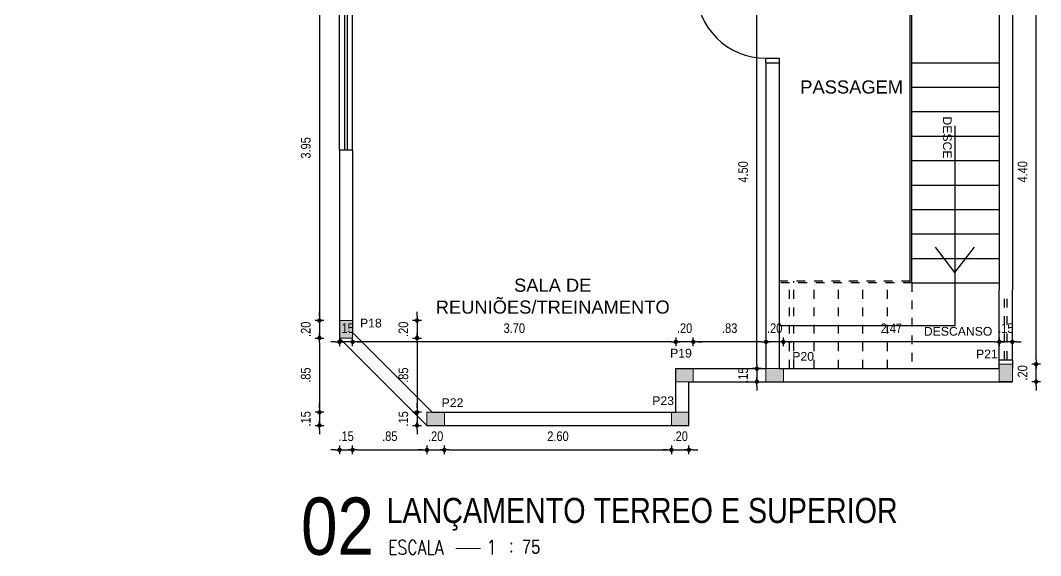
# Model space of a CAD drawing. Header units: millimetres. Extents: x 3212 to 6878, y 1640 to 3386.
# Drawn here: x 3306.94 to 3318.62, y 1701.56 to 1707.69 of the extents above; entities that cross this region are included whole.
import ezdxf
from ezdxf.enums import TextEntityAlignment as Align

# ---------------------------------------------------------------- set-up
doc = ezdxf.new("R2010")
doc.units = ezdxf.units.MM
doc.header["$LTSCALE"] = 0.8
doc.linetypes.add('HIDDEN2', pattern=[0.1875, 0.125, -0.0625])
for name, color, linetype in [('a-pem-08', 8, 'Continuous'), ('COTA', 2, 'Continuous'), ('E-TXT-G', 3, 'Continuous'), ('E-TXT-Y', 2, 'Continuous')]:
    doc.layers.add(name, color=color, linetype=linetype)
for name, color, linetype, lineweight in [('COTAS', 53, 'Continuous', 9), ('E-TXT-W', 7, 'Continuous', 20), ('pilares', 1, 'Continuous', 9)]:
    doc.layers.add(name, color=color, linetype=linetype, lineweight=lineweight)
doc.styles.add('CARIMBO_DADOS', font='arial.ttf', dxfattribs={"height": 0.1})
doc.styles.add('F2', font='ARIALN.TTF')
doc.styles.add('REG140', font='romans.shx', dxfattribs={"width": 0.8, "height": 0.35})
doc.styles.add('REG80', font='romans.shx', dxfattribs={"width": 0.8, "height": 0.1})
doc.styles.add('SANSSERIF2', font='sanssb__.ttf', dxfattribs={"width": 0.8})
doc.dimstyles.new('ARQUITETURA', dxfattribs={"dimtxt": 0.11, "dimasz": 0.05, "dimexe": 0.1, "dimexo": 0, "dimgap": 0.1, "dimtad": 1, "dimzin": 5, "dimdsep": 46, "dimtxsty": 'F2', "dimblk": 'COTA', "dimcen": 0, "dimse1": 1, "dimse2": 1, "dimadec": 0, "dimazin": 0, "dimtfac": 2, "dimtix": 1, "dimtmove": 2, "dimatfit": 3, "dimldrblk": 'COTA', "dimfxl": 0, "dimtolj": 1, "dimtzin": 5, "dimarcsym": 0})

# ---------------------------------------------------------------- blocks, each defined once
blk = doc.blocks.new('superior')
at = {"layer": 'a-pem-08'}
for p, q in [((-4.955, 8.005), (-4.955, 7.13)), ((-4.955, 8.005), (1.745, 8.005)), ((1.745, 8.005), (1.745, 7.855)), ((2.545, 8.005), (1.745, 8.005)), ((2.545, 8.005), (2.745, 8.005)), ((2.545, 8.005), (2.545, 7.855)), ((2.745, 8.005), (2.745, 3.68)), ((-4.805, 7.855), (1.745, 7.855)), ((-4.805, 7.13), (-4.805, 7.855)), ((-0.925, 6.875), (-0.925, 7.855)), ((-0.645, 6.875), (-0.645, 7.855)), ((-0.365, 6.875), (-0.365, 7.855)), ((-0.085, 6.875), (-0.085, 7.855)), ((0.195, 6.875), (0.195, 7.855)), ((0.475, 6.875), (0.475, 7.855)), ((0.755, 6.875), (0.755, 7.855)), ((1.035, 6.875), (1.035, 7.855)), ((1.315, 6.875), (1.315, 7.855)), ((1.595, 6.875), (1.595, 7.855)), ((1.615, 6.875), (2.595, 7.855)), ((2.545, 7.855), (1.745, 7.855)), ((2.545, 7.855), (2.595, 7.855)), ((2.595, 4.905), (2.595, 7.855)), ((2.095, 7.355), (0.755, 7.355)), ((2.095, 5.455), (2.095, 7.355)), ((-4.805, 7.13), (-4.955, 7.13)), ((-4.955, 5.63), (-4.955, 7.13)), ((-4.895, 5.63), (-4.895, 7.13)), ((-4.865, 5.63), (-4.865, 7.13)), ((-4.805, 5.63), (-4.805, 7.13)), ((-0.925, 6.875), (1.615, 6.875)), ((-0.925, 6.855), (-0.925, 6.875)), ((-0.925, 6.855), (1.595, 6.855)), ((2.095, 5.88), (2.023, 6.086)), ((2.095, 5.88), (2.166, 6.086)), ((-4.955, 5.63), (-4.955, 3.68)), ((-4.805, 5.63), (-4.955, 5.63)), ((-4.805, 4.905), (-4.805, 5.63)), ((-4.805, 4.905), (-3.105, 4.905)), ((-3.105, 4.755), (-3.105, 4.905)), ((-2.205, 4.905), (-1.855, 4.905)), ((-2.205, 4.755), (-2.205, 4.905)), ((-1.855, 4.755), (-1.855, 4.905)), ((-1.155, 4.905), (-0.955, 4.905)), ((-1.155, 4.755), (-1.155, 4.905)), ((-0.955, 4.755), (-0.955, 4.905)), ((-0.355, 4.905), (-0.955, 4.905)), ((-0.455, 4.905), (-0.005, 4.905)), ((-0.355, 4.755), (-0.355, 4.905)), ((-0.005, 4.755), (-0.005, 4.905)), ((0.895, 4.905), (2.595, 4.905)), ((0.895, 4.755), (0.895, 4.905)), ((-0.355, 4.845), (-0.955, 4.845)), ((-0.355, 4.815), (-0.955, 4.815)), ((-4.805, 4.755), (-4.805, 3.68)), ((-4.805, 4.755), (-3.105, 4.755)), ((-2.205, 4.755), (-2.105, 4.755)), ((-2.105, 1.105), (-2.105, 4.755)), ((-1.955, 4.755), (-1.855, 4.755)), ((-1.955, 3.105), (-1.955, 4.755)), ((-1.955, 2.605), (-1.955, 4.755)), ((-1.155, 4.755), (-0.955, 4.755)), ((-0.355, 4.755), (-0.955, 4.755)), ((-0.455, 4.755), (-0.255, 4.755)), ((-0.255, 2.605), (-0.255, 4.755)), ((-0.105, 4.755), (-0.005, 4.755)), ((-0.105, 1.105), (-0.105, 4.755)), ((0.895, 4.755), (2.595, 4.755)), ((2.595, 4.755), (2.595, 3.68)), ((-4.805, 3.68), (-4.955, 3.68)), ((-4.955, 2.18), (-4.955, 3.68)), ((-4.895, 2.18), (-4.895, 3.68)), ((-4.865, 2.18), (-4.865, 3.68)), ((-4.805, 2.18), (-4.805, 3.68)), ((2.595, 3.68), (2.745, 3.68)), ((2.595, 3.68), (2.595, 2.18)), ((2.655, 3.68), (2.655, 2.18)), ((2.685, 3.68), (2.685, 2.18)), ((2.745, 3.68), (2.745, 2.18)), ((-0.255, 2.605), (-1.955, 2.605)), ((-0.255, 2.455), (-1.955, 2.455)), ((-1.955, 1.105), (-1.955, 2.455)), ((-0.255, 1.105), (-0.255, 2.455)), ((-4.955, 2.18), (-4.955, -0.045)), ((-4.805, 2.18), (-4.955, 2.18)), ((-4.805, 2.18), (-4.805, 1.105)), ((2.595, 2.18), (2.595, 1.105)), ((2.595, 2.18), (2.745, 2.18)), ((2.745, 2.18), (2.745, -0.595)), ((-4.805, 1.105), (-2.105, 1.105)), ((-1.955, 1.105), (-1.055, 1.105)), ((-1.055, 1.105), (-1.055, 0.955)), ((-0.355, 1.105), (-0.255, 1.105)), ((-0.355, 1.105), (-0.355, 0.955)), ((-0.105, 1.105), (2.595, 1.105)), ((-4.805, 0.955), (-4.805, -0.045)), ((-4.805, 0.955), (-1.055, 0.955)), ((-0.355, 0.955), (0.945, 0.955)), ((0.945, 0.855), (0.945, 0.955)), ((1.095, 0.955), (2.595, 0.955)), ((1.095, 0.955), (2.595, 0.955)), ((1.095, 0.855), (1.095, 0.955)), ((2.595, 0.955), (2.595, -0.595)), ((-4.805, -0.045), (-4.955, -0.045)), ((-4.955, -1.545), (-4.955, -0.045)), ((-4.895, -1.545), (-4.895, -0.045)), ((-4.865, -1.545), (-4.865, -0.045)), ((-4.805, -1.545), (-4.805, -0.045)), ((0.945, -1.548), (0.945, -0.045)), ((0.945, -0.045), (1.095, -0.045)), ((1.095, -1.245), (1.095, -0.045)), ((2.595, -0.595), (2.745, -0.595)), ((2.595, -1.095), (2.595, -0.595)), ((2.745, -1.094), (2.745, -0.595)), ((2.595, -0.8), (2.595, -0.89)), ((2.595, -1.094), (2.745, -1.094)), ((2.595, -1.095), (2.595, -1.245)), ((2.745, -1.095), (2.745, -6.295)), ((1.095, -1.245), (2.595, -1.245)), ((1.095, -1.395), (2.595, -1.395)), ((1.095, -1.545), (1.095, -1.395)), ((2.595, -1.395), (2.595, -6.295)), ((-4.955, -1.545), (-4.955, -2.695)), ((-4.805, -1.545), (-4.955, -1.545)), ((-4.805, -1.545), (-4.805, -2.545)), ((0.945, -1.545), (1.095, -1.545)), ((0.945, -2.545), (0.945, -2.445)), ((0.945, -2.445), (1.095, -2.445)), ((1.095, -2.695), (1.095, -2.445)), ((-4.805, -2.545), (0.945, -2.545)), ((-4.955, -4.695), (-4.955, -2.695)), ((-4.805, -2.695), (-4.955, -2.695)), ((-4.895, -4.695), (-4.895, -2.695)), ((-4.865, -4.695), (-4.865, -2.695)), ((-4.805, -2.695), (-0.075, -2.695)), ((-4.805, -4.695), (-4.805, -2.695)), ((-0.075, -2.695), (-0.075, -2.795)), ((-0.075, -2.795), (0.075, -2.795)), ((0.075, -2.695), (0.075, -2.795)), ((0.075, -2.695), (1.095, -2.695)), ((1.575, -6.215), (1.575, -2.695)), ((1.575, -2.695), (2.595, -2.695)), ((1.595, -6.215), (1.595, -2.695)), ((-0.075, -3.695), (0.075, -3.695)), ((-0.075, -3.695), (-0.075, -7.195)), ((0.075, -3.695), (0.075, -7.195)), ((1.595, -3.695), (2.595, -3.695)), ((1.595, -3.975), (2.595, -3.975)), ((1.595, -4.255), (2.595, -4.255)), ((2.088, -4.417), (2.088, -6.705)), ((1.595, -4.535), (2.595, -4.535)), ((-4.955, -4.695), (-4.955, -6.845)), ((-4.805, -4.695), (-4.955, -4.695)), ((-4.805, -4.695), (-4.805, -6.782)), ((1.595, -4.815), (2.595, -4.815)), ((1.595, -5.095), (2.595, -5.095)), ((1.595, -5.375), (2.595, -5.375)), ((1.595, -5.655), (2.595, -5.655)), ((2.088, -6.094), (1.864, -5.807)), ((2.088, -6.094), (2.313, -5.807)), ((1.595, -5.935), (2.595, -5.935)), ((1.595, -6.215), (1.575, -6.215)), ((1.595, -6.215), (2.595, -6.215)), ((2.595, -7.095), (2.595, -6.295)), ((2.745, -7.095), (2.745, -6.295)), ((2.088, -6.705), (0.075, -6.705)), ((-4.955, -6.845), (-3.955, -7.845)), ((-4.805, -6.782), (-3.893, -7.695)), ((2.595, -7.195), (2.595, -7.095)), ((2.595, -7.095), (2.745, -7.095)), ((2.745, -7.095), (2.745, -7.195)), ((-1.106, -7.195), (-0.075, -7.195)), ((-1.106, -7.695), (-1.106, -7.195)), ((-0.255, -7.195), (-0.075, -7.195)), ((0.075, -7.195), (2.595, -7.195)), ((-0.956, -7.845), (-0.956, -7.345)), ((-0.956, -7.345), (2.745, -7.345)), ((-3.893, -7.695), (-1.106, -7.695)), ((-3.955, -7.845), (-0.956, -7.845))]:
    blk.add_line(p, q, dxfattribs=at)
at = {"layer": 'a-pem-08', "linetype": 'HIDDEN2'}
for p, q in [((2.545, 7.945), (1.745, 7.945)), ((2.545, 7.915), (1.745, 7.915)), ((1.595, 6.855), (1.595, 5.455)), ((1.615, 6.875), (1.615, 5.455)), ((1.615, 6.855), (2.595, 6.855)), ((1.615, 6.575), (2.595, 6.575)), ((1.615, 6.295), (2.595, 6.295)), ((1.615, 6.015), (2.595, 6.015)), ((1.615, 5.735), (2.595, 5.735)), ((1.595, 5.455), (2.595, 5.455)), ((2.655, -1.094), (2.655, -0.595)), ((2.685, -1.094), (2.685, -0.595)), ((1.575, -6.195), (0.075, -6.195)), ((1.595, -6.215), (0.075, -6.215)), ((0.195, -7.195), (0.195, -6.215)), ((0.245, -6.215), (0.245, -6.195)), ((0.245, -7.195), (0.245, -6.215)), ((0.475, -7.195), (0.475, -6.195)), ((0.755, -7.195), (0.755, -6.215)), ((1.035, -7.195), (1.035, -6.215)), ((1.315, -7.195), (1.315, -6.215)), ((1.595, -6.215), (1.595, -7.195)), ((2.655, -7.095), (2.655, -6.295)), ((2.685, -7.095), (2.685, -6.295))]:
    blk.add_line(p, q, dxfattribs=at)
at = {"layer": 'a-pem-08'}
for points in [[(-3.105, 4.755), (-3.055, 4.755), (-3.055, 4.905), (-3.105, 4.905)], [(-2.205, 4.755), (-2.255, 4.755), (-2.255, 4.905), (-2.205, 4.905)], [(-1.855, 4.755), (-1.805, 4.755), (-1.805, 4.905), (-1.855, 4.905)], [(-1.155, 4.755), (-1.205, 4.755), (-1.205, 4.905), (-1.155, 4.905)], [(-0.005, 4.755), (0.045, 4.755), (0.045, 4.905), (-0.005, 4.905)], [(0.895, 4.755), (0.845, 4.755), (0.845, 4.905), (0.895, 4.905)], [(0.945, 0.855), (0.945, 0.805), (1.095, 0.805), (1.095, 0.855)], [(0.945, -0.045), (0.945, 0.005), (1.095, 0.005), (1.095, -0.045)], [(0.945, -1.545), (0.945, -1.595), (1.095, -1.595), (1.095, -1.545)], [(0.945, -2.445), (0.945, -2.395), (1.095, -2.395), (1.095, -2.445)], [(-0.075, -2.795), (-0.075, -2.845), (0.075, -2.845), (0.075, -2.795)], [(-0.075, -3.695), (-0.075, -3.645), (0.075, -3.645), (0.075, -3.695)]]:
    blk.add_lwpolyline(points, dxfattribs=at)
for points in [[(-2.255, 4.755), (-2.255, 3.955), (-2.285, 3.955), (-2.285, 4.755)], [(-1.805, 4.755), (-1.805, 4.155), (-1.775, 4.155), (-1.775, 4.755)], [(0.045, 4.755), (0.045, 3.955), (0.075, 3.955), (0.075, 4.755)], [(1.095, 0.805), (1.895, 0.805), (1.895, 0.775), (1.095, 0.775)], [(0.945, -2.395), (0.145, -2.395), (0.145, -2.365), (0.945, -2.365)], [(-0.075, -2.845), (-0.875, -2.845), (-0.875, -2.875), (-0.075, -2.875)]]:
    blk.add_lwpolyline(points, close=True, dxfattribs=at)
for centre, radius, start, end in [((-2.255, 4.755), 0.8, 180, 270), ((-1.805, 4.755), 0.6, 270, 0), ((0.045, 4.755), 0.8, 270, 0), ((1.095, 0.805), 0.8, 270, 360), ((0.945, -2.395), 0.8, 90, 180), ((-0.075, -2.845), 0.8, 179.9999, 269.9999)]:
    blk.add_arc(centre, radius, start, end, dxfattribs=at)
at = {"layer": 'a-pem-08', "color": 230, "char_height": 0.15, "attachment_point": 5, "style": 'CARIMBO_DADOS'}
for s, width, insert in [('SALA DE ESTAR', 2.41841, (-1.155, 6.037)), ('QUARTO 1', 1.43702, (-3.903, 3.776)), ('WC', 2.48597, (-0.727, 3.776)), ('QUARTO 2', 1.43702, (1.42, 3.651)), ('CLOSET', 2.48597, (-0.69, 1.915)), ('SUÍTE ', 2.48597, (-1.243, 0.095)), ('WC ', 2.48597, (1.727, -0.733)), ('PASSAGEM', 0.84921, (0.906, -3.974)), ('SALA DE REUNIÕES/TREINAMENTO', 3.16432, (-2.515, -6.367))]:
    blk.add_mtext_dynamic_manual_height_columns(s, width=width, gutter_width=0.5, heights=[0], dxfattribs=dict(at, insert=insert))
at = {"layer": 'a-pem-08', "color": 230, "insert": (2, -4.551), "char_height": 0.1, "attachment_point": 5, "rotation": 270, "style": 'CARIMBO_DADOS'}
blk.add_mtext('DESCE', dxfattribs=at)
at = {"layer": 'a-pem-08', "color": 230, "insert": (2.124, -6.769), "char_height": 0.1, "attachment_point": 5, "style": 'CARIMBO_DADOS'}
blk.add_mtext('DESCANSO', dxfattribs=at)
blk = doc.blocks.new('COTA')
at = {"layer": 'COTA'}
for p, q in [((-1, 0), (1, 0)), ((0, 1), (0, -1))]:
    blk.add_line(p, q, dxfattribs=at)
at = {"layer": 'COTA', "const_width": 0.5}
blk.add_lwpolyline([(-0.25, 0, 1), (0.25, 0, 1)], format="xyb", close=True, dxfattribs=at)
blk = doc.blocks.new('*D656')
at = {"layer": 'COTAS', "color": 0, "lineweight": -2, "transparency": 16777216}
for p, q in [((3311.479, 1704.304), (3311.479, 1704.354)), ((3311.479, 1704.254), (3311.479, 1704.054)), ((3311.479, 1704.004), (3311.479, 1703.954))]:
    blk.add_line(p, q, dxfattribs=at)
at = {"layer": 'Defpoints', "color": 0, "transparency": 16777216}
for p in [(3310.742, 1704.254), (3310.742, 1704.054), (3311.479, 1704.054)]:
    blk.add_point(p, dxfattribs=at)
at = {"layer": 'COTAS', "color": 0, "lineweight": -2, "transparency": 16777216, "xscale": 0.05, "yscale": 0.05, "zscale": 0.05}
for p, rotation in [((3311.479, 1704.254), 270), ((3311.479, 1704.054), 90)]:
    blk.add_blockref('COTA', p, dxfattribs=dict(at, rotation=rotation))
at = {"layer": 'COTAS', "color": 0, "transparency": 16777216, "insert": (3311.323, 1704.154), "char_height": 0.11, "attachment_point": 5, "rotation": 90, "style": 'F2'}
blk.add_mtext('\\A1;.20', dxfattribs=at)
blk = doc.blocks.new('*D657')
at = {"layer": 'COTAS', "color": 0, "lineweight": -2, "transparency": 16777216}
blk.add_line((3311.479, 1704.004), (3311.479, 1703.254), dxfattribs=at)
at = {"layer": 'Defpoints', "color": 0, "transparency": 16777216}
for p in [(3310.742, 1704.054), (3311.479, 1703.204), (3311.592, 1703.204)]:
    blk.add_point(p, dxfattribs=at)
at = {"layer": 'COTAS', "color": 0, "lineweight": -2, "transparency": 16777216, "xscale": 0.05, "yscale": 0.05, "zscale": 0.05}
for p, rotation in [((3311.479, 1704.054), 90), ((3311.479, 1703.204), 270)]:
    blk.add_blockref('COTA', p, dxfattribs=dict(at, rotation=rotation))
at = {"layer": 'COTAS', "color": 0, "transparency": 16777216, "insert": (3311.323, 1703.629), "char_height": 0.11, "attachment_point": 5, "rotation": 90, "style": 'F2'}
blk.add_mtext('\\A1;.85', dxfattribs=at)
blk = doc.blocks.new('*D658')
at = {"layer": 'COTAS', "color": 0, "lineweight": -2, "transparency": 16777216}
for p, q in [((3311.479, 1703.254), (3311.479, 1703.304)), ((3311.479, 1703.204), (3311.479, 1703.054)), ((3311.479, 1703.004), (3311.479, 1702.954))]:
    blk.add_line(p, q, dxfattribs=at)
at = {"layer": 'Defpoints', "color": 0, "transparency": 16777216}
for p in [(3311.592, 1703.204), (3311.479, 1703.054), (3311.592, 1703.054)]:
    blk.add_point(p, dxfattribs=at)
at = {"layer": 'COTAS', "color": 0, "lineweight": -2, "transparency": 16777216, "xscale": 0.05, "yscale": 0.05, "zscale": 0.05}
for p, rotation in [((3311.479, 1703.204), 270), ((3311.479, 1703.054), 90)]:
    blk.add_blockref('COTA', p, dxfattribs=dict(at, rotation=rotation))
at = {"layer": 'COTAS', "color": 0, "transparency": 16777216, "insert": (3311.323, 1703.129), "char_height": 0.11, "attachment_point": 5, "rotation": 90, "style": 'F2'}
blk.add_mtext('\\A1;.15', dxfattribs=at)
blk = doc.blocks.new('*D630')
at = {"layer": 'COTAS', "color": 0, "lineweight": -2, "transparency": 16777216}
blk.add_line((3318.092, 1704.01), (3315.722, 1704.01), dxfattribs=at)
at = {"layer": 'Defpoints', "color": 0, "transparency": 16777216}
for p in [(3315.672, 1704.01), (3318.142, 1703.697), (3315.672, 1703.646)]:
    blk.add_point(p, dxfattribs=at)
at = {"layer": 'COTAS', "color": 0, "lineweight": -2, "transparency": 16777216, "xscale": 0.05, "yscale": 0.05, "zscale": 0.05, "rotation": 180}
blk.add_blockref('COTA', (3315.672, 1704.01), dxfattribs=at)
at = {"layer": 'COTAS', "color": 0, "lineweight": -2, "transparency": 16777216, "xscale": 0.05, "yscale": 0.05, "zscale": 0.05}
blk.add_blockref('COTA', (3318.142, 1704.01), dxfattribs=at)
at = {"layer": 'COTAS', "color": 0, "transparency": 16777216, "insert": (3316.907, 1704.165), "char_height": 0.11, "attachment_point": 5, "style": 'F2'}
blk.add_mtext('\\A1;2.47', dxfattribs=at)
blk = doc.blocks.new('*D631')
at = {"layer": 'COTAS', "color": 0, "lineweight": -2, "transparency": 16777216}
for p, q in [((3315.422, 1704.01), (3315.372, 1704.01)), ((3315.672, 1704.01), (3315.472, 1704.01)), ((3315.722, 1704.01), (3315.772, 1704.01))]:
    blk.add_line(p, q, dxfattribs=at)
at = {"layer": 'Defpoints', "color": 0, "transparency": 16777216}
for p in [(3315.472, 1704.01), (3315.472, 1703.646), (3315.672, 1703.646)]:
    blk.add_point(p, dxfattribs=at)
at = {"layer": 'COTAS', "color": 0, "lineweight": -2, "transparency": 16777216, "xscale": 0.05, "yscale": 0.05, "zscale": 0.05}
blk.add_blockref('COTA', (3315.472, 1704.01), dxfattribs=at)
at = {"layer": 'COTAS', "color": 0, "lineweight": -2, "transparency": 16777216, "xscale": 0.05, "yscale": 0.05, "zscale": 0.05, "rotation": 180}
blk.add_blockref('COTA', (3315.672, 1704.01), dxfattribs=at)
at = {"layer": 'COTAS', "color": 0, "transparency": 16777216, "insert": (3315.572, 1704.166), "char_height": 0.11, "attachment_point": 5, "style": 'F2'}
blk.add_mtext('\\A1;.20', dxfattribs=at)
blk = doc.blocks.new('*D632')
at = {"layer": 'COTAS', "color": 0, "lineweight": -2, "transparency": 16777216}
blk.add_line((3315.422, 1704.01), (3314.691, 1704.01), dxfattribs=at)
at = {"layer": 'Defpoints', "color": 0, "transparency": 16777216}
for p in [(3314.641, 1704.01), (3314.641, 1703.646), (3315.472, 1703.646)]:
    blk.add_point(p, dxfattribs=at)
at = {"layer": 'COTAS', "color": 0, "lineweight": -2, "transparency": 16777216, "xscale": 0.05, "yscale": 0.05, "zscale": 0.05, "rotation": 180}
blk.add_blockref('COTA', (3314.641, 1704.01), dxfattribs=at)
at = {"layer": 'COTAS', "color": 0, "lineweight": -2, "transparency": 16777216, "xscale": 0.05, "yscale": 0.05, "zscale": 0.05}
blk.add_blockref('COTA', (3315.472, 1704.01), dxfattribs=at)
at = {"layer": 'COTAS', "color": 0, "transparency": 16777216, "insert": (3315.057, 1704.166), "char_height": 0.11, "attachment_point": 5, "style": 'F2'}
blk.add_mtext('\\A1;.83', dxfattribs=at)
blk = doc.blocks.new('*D633')
at = {"layer": 'COTAS', "color": 0, "lineweight": -2, "transparency": 16777216}
for p, q in [((3314.391, 1704.01), (3314.341, 1704.01)), ((3314.641, 1704.01), (3314.441, 1704.01)), ((3314.691, 1704.01), (3314.741, 1704.01))]:
    blk.add_line(p, q, dxfattribs=at)
at = {"layer": 'Defpoints', "color": 0, "transparency": 16777216}
for p in [(3314.441, 1704.01), (3314.441, 1703.646), (3314.641, 1703.646)]:
    blk.add_point(p, dxfattribs=at)
at = {"layer": 'COTAS', "color": 0, "lineweight": -2, "transparency": 16777216, "xscale": 0.05, "yscale": 0.05, "zscale": 0.05}
blk.add_blockref('COTA', (3314.441, 1704.01), dxfattribs=at)
at = {"layer": 'COTAS', "color": 0, "lineweight": -2, "transparency": 16777216, "xscale": 0.05, "yscale": 0.05, "zscale": 0.05, "rotation": 180}
blk.add_blockref('COTA', (3314.641, 1704.01), dxfattribs=at)
at = {"layer": 'COTAS', "color": 0, "transparency": 16777216, "insert": (3314.541, 1704.166), "char_height": 0.11, "attachment_point": 5, "style": 'F2'}
blk.add_mtext('\\A1;.20', dxfattribs=at)
blk = doc.blocks.new('*D634')
at = {"layer": 'COTAS', "color": 0, "lineweight": -2, "transparency": 16777216}
blk.add_line((3314.391, 1704.01), (3310.792, 1704.01), dxfattribs=at)
at = {"layer": 'Defpoints', "color": 0, "transparency": 16777216}
for p in [(3310.742, 1704.01), (3310.742, 1704.01), (3314.441, 1703.646)]:
    blk.add_point(p, dxfattribs=at)
at = {"layer": 'COTAS', "color": 0, "lineweight": -2, "transparency": 16777216, "xscale": 0.05, "yscale": 0.05, "zscale": 0.05, "rotation": 180}
blk.add_blockref('COTA', (3310.742, 1704.01), dxfattribs=at)
at = {"layer": 'COTAS', "color": 0, "lineweight": -2, "transparency": 16777216, "xscale": 0.05, "yscale": 0.05, "zscale": 0.05}
blk.add_blockref('COTA', (3314.441, 1704.01), dxfattribs=at)
at = {"layer": 'COTAS', "color": 0, "transparency": 16777216, "insert": (3312.592, 1704.166), "char_height": 0.11, "attachment_point": 5, "style": 'F2'}
blk.add_mtext('\\A1;3.70', dxfattribs=at)
blk = doc.blocks.new('*D635')
at = {"layer": 'COTAS', "color": 0, "lineweight": -2, "transparency": 16777216}
for p, q in [((3310.542, 1704.01), (3310.492, 1704.01)), ((3310.742, 1704.01), (3310.592, 1704.01)), ((3310.792, 1704.01), (3310.842, 1704.01))]:
    blk.add_line(p, q, dxfattribs=at)
at = {"layer": 'Defpoints', "color": 0, "transparency": 16777216}
for p in [(3310.592, 1704.01), (3310.592, 1704.01), (3310.742, 1704.01)]:
    blk.add_point(p, dxfattribs=at)
at = {"layer": 'COTAS', "color": 0, "lineweight": -2, "transparency": 16777216, "xscale": 0.05, "yscale": 0.05, "zscale": 0.05}
blk.add_blockref('COTA', (3310.592, 1704.01), dxfattribs=at)
at = {"layer": 'COTAS', "color": 0, "lineweight": -2, "transparency": 16777216, "xscale": 0.05, "yscale": 0.05, "zscale": 0.05, "rotation": 180}
blk.add_blockref('COTA', (3310.742, 1704.01), dxfattribs=at)
at = {"layer": 'COTAS', "color": 0, "transparency": 16777216, "insert": (3310.667, 1704.166), "char_height": 0.11, "attachment_point": 5, "style": 'F2'}
blk.add_mtext('\\A1;.15', dxfattribs=at)
blk = doc.blocks.new('*D681')
at = {"layer": 'COTAS', "color": 0, "lineweight": -2, "transparency": 16777216}
blk.add_line((3310.362, 1708.154), (3310.362, 1704.304), dxfattribs=at)
at = {"layer": 'Defpoints', "color": 0, "transparency": 16777216}
for p in [(3310.592, 1708.204), (3310.362, 1704.254), (3310.592, 1704.254)]:
    blk.add_point(p, dxfattribs=at)
at = {"layer": 'COTAS', "color": 0, "lineweight": -2, "transparency": 16777216, "xscale": 0.05, "yscale": 0.05, "zscale": 0.05}
for p, rotation in [((3310.362, 1708.204), 90), ((3310.362, 1704.254), 270)]:
    blk.add_blockref('COTA', p, dxfattribs=dict(at, rotation=rotation))
at = {"layer": 'COTAS', "color": 0, "transparency": 16777216, "insert": (3310.206, 1706.229), "char_height": 0.11, "attachment_point": 5, "rotation": 90, "style": 'F2'}
blk.add_mtext('\\A1;3.95', dxfattribs=at)
blk = doc.blocks.new('*D682')
at = {"layer": 'COTAS', "color": 0, "lineweight": -2, "transparency": 16777216}
for p, q in [((3310.362, 1704.304), (3310.362, 1704.354)), ((3310.362, 1704.254), (3310.362, 1704.054)), ((3310.362, 1704.004), (3310.362, 1703.954))]:
    blk.add_line(p, q, dxfattribs=at)
at = {"layer": 'Defpoints', "color": 0, "transparency": 16777216}
for p in [(3310.592, 1704.254), (3310.362, 1704.054), (3310.667, 1704.054)]:
    blk.add_point(p, dxfattribs=at)
at = {"layer": 'COTAS', "color": 0, "lineweight": -2, "transparency": 16777216, "xscale": 0.05, "yscale": 0.05, "zscale": 0.05}
for p, rotation in [((3310.362, 1704.254), 270), ((3310.362, 1704.054), 90)]:
    blk.add_blockref('COTA', p, dxfattribs=dict(at, rotation=rotation))
at = {"layer": 'COTAS', "color": 0, "transparency": 16777216, "insert": (3310.206, 1704.154), "char_height": 0.11, "attachment_point": 5, "rotation": 90, "style": 'F2'}
blk.add_mtext('\\A1;.20', dxfattribs=at)
blk = doc.blocks.new('*D683')
at = {"layer": 'COTAS', "color": 0, "lineweight": -2, "transparency": 16777216}
blk.add_line((3310.362, 1704.004), (3310.362, 1703.254), dxfattribs=at)
at = {"layer": 'Defpoints', "color": 0, "transparency": 16777216}
for p in [(3310.667, 1704.054), (3310.362, 1703.204), (3311.592, 1703.204)]:
    blk.add_point(p, dxfattribs=at)
at = {"layer": 'COTAS', "color": 0, "lineweight": -2, "transparency": 16777216, "xscale": 0.05, "yscale": 0.05, "zscale": 0.05}
for p, rotation in [((3310.362, 1704.054), 90), ((3310.362, 1703.204), 270)]:
    blk.add_blockref('COTA', p, dxfattribs=dict(at, rotation=rotation))
at = {"layer": 'COTAS', "color": 0, "transparency": 16777216, "insert": (3310.206, 1703.629), "char_height": 0.11, "attachment_point": 5, "rotation": 90, "style": 'F2'}
blk.add_mtext('\\A1;.85', dxfattribs=at)
blk = doc.blocks.new('*D639')
at = {"layer": 'COTAS', "color": 0, "lineweight": -2, "transparency": 16777216}
for p, q in [((3310.362, 1703.254), (3310.362, 1703.304)), ((3310.362, 1703.204), (3310.362, 1703.054)), ((3310.362, 1703.004), (3310.362, 1702.954))]:
    blk.add_line(p, q, dxfattribs=at)
at = {"layer": 'Defpoints', "color": 0, "transparency": 16777216}
for p in [(3311.592, 1703.204), (3310.362, 1703.054), (3311.592, 1703.054)]:
    blk.add_point(p, dxfattribs=at)
at = {"layer": 'COTAS', "color": 0, "lineweight": -2, "transparency": 16777216, "xscale": 0.05, "yscale": 0.05, "zscale": 0.05}
for p, rotation in [((3310.362, 1703.204), 270), ((3310.362, 1703.054), 90)]:
    blk.add_blockref('COTA', p, dxfattribs=dict(at, rotation=rotation))
at = {"layer": 'COTAS', "color": 0, "transparency": 16777216, "insert": (3310.206, 1703.129), "char_height": 0.11, "attachment_point": 5, "rotation": 90, "style": 'F2'}
blk.add_mtext('\\A1;.15', dxfattribs=at)
blk = doc.blocks.new('*D684')
at = {"layer": 'COTAS', "color": 0, "lineweight": -2, "transparency": 16777216}
for p, q in [((3318.092, 1704.01), (3318.042, 1704.01)), ((3318.292, 1704.01), (3318.142, 1704.01)), ((3318.342, 1704.01), (3318.392, 1704.01))]:
    blk.add_line(p, q, dxfattribs=at)
at = {"layer": 'Defpoints', "color": 0, "transparency": 16777216}
for p in [(3318.142, 1704.01), (3318.142, 1703.755), (3318.292, 1703.755)]:
    blk.add_point(p, dxfattribs=at)
at = {"layer": 'COTAS', "color": 0, "lineweight": -2, "transparency": 16777216, "xscale": 0.05, "yscale": 0.05, "zscale": 0.05}
blk.add_blockref('COTA', (3318.142, 1704.01), dxfattribs=at)
at = {"layer": 'COTAS', "color": 0, "lineweight": -2, "transparency": 16777216, "xscale": 0.05, "yscale": 0.05, "zscale": 0.05, "rotation": 180}
blk.add_blockref('COTA', (3318.292, 1704.01), dxfattribs=at)
at = {"layer": 'COTAS', "color": 0, "transparency": 16777216, "insert": (3318.217, 1704.166), "char_height": 0.11, "attachment_point": 5, "style": 'F2'}
blk.add_mtext('\\A1;.15', dxfattribs=at)
blk = doc.blocks.new('*D685')
at = {"layer": 'COTAS', "color": 0, "lineweight": -2, "transparency": 16777216}
for p, q in [((3310.542, 1702.774), (3310.492, 1702.774)), ((3310.592, 1702.774), (3310.742, 1702.774)), ((3310.792, 1702.774), (3310.842, 1702.774))]:
    blk.add_line(p, q, dxfattribs=at)
at = {"layer": 'Defpoints', "color": 0, "transparency": 16777216}
for p in [(3310.592, 1704.054), (3310.742, 1704.054), (3310.742, 1702.774)]:
    blk.add_point(p, dxfattribs=at)
at = {"layer": 'COTAS', "color": 0, "lineweight": -2, "transparency": 16777216, "xscale": 0.05, "yscale": 0.05, "zscale": 0.05}
blk.add_blockref('COTA', (3310.592, 1702.774), dxfattribs=at)
at = {"layer": 'COTAS', "color": 0, "lineweight": -2, "transparency": 16777216, "xscale": 0.05, "yscale": 0.05, "zscale": 0.05, "rotation": 180}
blk.add_blockref('COTA', (3310.742, 1702.774), dxfattribs=at)
at = {"layer": 'COTAS', "color": 0, "transparency": 16777216, "insert": (3310.667, 1702.93), "char_height": 0.11, "attachment_point": 5, "style": 'F2'}
blk.add_mtext('\\A1;.15', dxfattribs=at)
blk = doc.blocks.new('*D640')
at = {"layer": 'COTAS', "color": 0, "lineweight": -2, "transparency": 16777216}
blk.add_line((3310.792, 1702.774), (3311.542, 1702.774), dxfattribs=at)
at = {"layer": 'Defpoints', "color": 0, "transparency": 16777216}
for p in [(3310.742, 1704.054), (3311.592, 1703.054), (3311.592, 1702.774)]:
    blk.add_point(p, dxfattribs=at)
at = {"layer": 'COTAS', "color": 0, "lineweight": -2, "transparency": 16777216, "xscale": 0.05, "yscale": 0.05, "zscale": 0.05, "rotation": 180}
blk.add_blockref('COTA', (3310.742, 1702.774), dxfattribs=at)
at = {"layer": 'COTAS', "color": 0, "lineweight": -2, "transparency": 16777216, "xscale": 0.05, "yscale": 0.05, "zscale": 0.05}
blk.add_blockref('COTA', (3311.592, 1702.774), dxfattribs=at)
at = {"layer": 'COTAS', "color": 0, "transparency": 16777216, "insert": (3311.167, 1702.93), "char_height": 0.11, "attachment_point": 5, "style": 'F2'}
blk.add_mtext('\\A1;.85', dxfattribs=at)
blk = doc.blocks.new('*D686')
at = {"layer": 'COTAS', "color": 0, "lineweight": -2, "transparency": 16777216}
for p, q in [((3311.542, 1702.774), (3311.492, 1702.774)), ((3311.592, 1702.774), (3311.792, 1702.774)), ((3311.842, 1702.774), (3311.892, 1702.774))]:
    blk.add_line(p, q, dxfattribs=at)
at = {"layer": 'Defpoints', "color": 0, "transparency": 16777216}
for p in [(3311.592, 1703.054), (3311.792, 1703.054), (3311.792, 1702.774)]:
    blk.add_point(p, dxfattribs=at)
at = {"layer": 'COTAS', "color": 0, "lineweight": -2, "transparency": 16777216, "xscale": 0.05, "yscale": 0.05, "zscale": 0.05}
blk.add_blockref('COTA', (3311.592, 1702.774), dxfattribs=at)
at = {"layer": 'COTAS', "color": 0, "lineweight": -2, "transparency": 16777216, "xscale": 0.05, "yscale": 0.05, "zscale": 0.05, "rotation": 180}
blk.add_blockref('COTA', (3311.792, 1702.774), dxfattribs=at)
at = {"layer": 'COTAS', "color": 0, "transparency": 16777216, "insert": (3311.692, 1702.93), "char_height": 0.11, "attachment_point": 5, "style": 'F2'}
blk.add_mtext('\\A1;.20', dxfattribs=at)
blk = doc.blocks.new('*D687')
at = {"layer": 'COTAS', "color": 0, "lineweight": -2, "transparency": 16777216}
blk.add_line((3311.842, 1702.774), (3314.341, 1702.774), dxfattribs=at)
at = {"layer": 'Defpoints', "color": 0, "transparency": 16777216}
for p in [(3311.792, 1703.054), (3314.391, 1703.054), (3314.391, 1702.774)]:
    blk.add_point(p, dxfattribs=at)
at = {"layer": 'COTAS', "color": 0, "lineweight": -2, "transparency": 16777216, "xscale": 0.05, "yscale": 0.05, "zscale": 0.05, "rotation": 180}
blk.add_blockref('COTA', (3311.792, 1702.774), dxfattribs=at)
at = {"layer": 'COTAS', "color": 0, "lineweight": -2, "transparency": 16777216, "xscale": 0.05, "yscale": 0.05, "zscale": 0.05}
blk.add_blockref('COTA', (3314.391, 1702.774), dxfattribs=at)
at = {"layer": 'COTAS', "color": 0, "transparency": 16777216, "insert": (3313.092, 1702.93), "char_height": 0.11, "attachment_point": 5, "style": 'F2'}
blk.add_mtext('\\A1;2.60', dxfattribs=at)
blk = doc.blocks.new('*D688')
at = {"layer": 'COTAS', "color": 0, "lineweight": -2, "transparency": 16777216}
for p, q in [((3314.341, 1702.774), (3314.291, 1702.774)), ((3314.391, 1702.774), (3314.591, 1702.774)), ((3314.641, 1702.774), (3314.691, 1702.774))]:
    blk.add_line(p, q, dxfattribs=at)
at = {"layer": 'Defpoints', "color": 0, "transparency": 16777216}
for p in [(3314.391, 1703.054), (3314.591, 1703.054), (3314.591, 1702.774)]:
    blk.add_point(p, dxfattribs=at)
at = {"layer": 'COTAS', "color": 0, "lineweight": -2, "transparency": 16777216, "xscale": 0.05, "yscale": 0.05, "zscale": 0.05}
blk.add_blockref('COTA', (3314.391, 1702.774), dxfattribs=at)
at = {"layer": 'COTAS', "color": 0, "lineweight": -2, "transparency": 16777216, "xscale": 0.05, "yscale": 0.05, "zscale": 0.05, "rotation": 180}
blk.add_blockref('COTA', (3314.591, 1702.774), dxfattribs=at)
at = {"layer": 'COTAS', "color": 0, "transparency": 16777216, "insert": (3314.491, 1702.93), "char_height": 0.11, "attachment_point": 5, "style": 'F2'}
blk.add_mtext('\\A1;.20', dxfattribs=at)
blk = doc.blocks.new('*D690')
at = {"layer": 'COTAS', "color": 0, "lineweight": -2, "transparency": 16777216}
for p, q in [((3318.565, 1703.805), (3318.565, 1703.855)), ((3318.565, 1703.555), (3318.565, 1703.755)), ((3318.565, 1703.505), (3318.565, 1703.455))]:
    blk.add_line(p, q, dxfattribs=at)
at = {"layer": 'Defpoints', "color": 0, "transparency": 16777216}
for p in [(3318.292, 1703.755), (3318.565, 1703.755), (3318.292, 1703.555)]:
    blk.add_point(p, dxfattribs=at)
at = {"layer": 'COTAS', "color": 0, "lineweight": -2, "transparency": 16777216, "xscale": 0.05, "yscale": 0.05, "zscale": 0.05}
for p, rotation in [((3318.565, 1703.755), 270), ((3318.565, 1703.555), 90)]:
    blk.add_blockref('COTA', p, dxfattribs=dict(at, rotation=rotation))
at = {"layer": 'COTAS', "color": 0, "transparency": 16777216, "insert": (3318.409, 1703.655), "char_height": 0.11, "attachment_point": 5, "rotation": 90, "style": 'F2'}
blk.add_mtext('\\A1;.20', dxfattribs=at)
blk = doc.blocks.new('*D641')
at = {"layer": 'COTAS', "color": 0, "lineweight": -2, "transparency": 16777216}
blk.add_line((3318.565, 1703.805), (3318.565, 1708.104), dxfattribs=at)
at = {"layer": 'Defpoints', "color": 0, "transparency": 16777216}
for p in [(3318.292, 1708.154), (3318.565, 1708.154), (3318.292, 1703.755)]:
    blk.add_point(p, dxfattribs=at)
at = {"layer": 'COTAS', "color": 0, "lineweight": -2, "transparency": 16777216, "xscale": 0.05, "yscale": 0.05, "zscale": 0.05}
for p, rotation in [((3318.565, 1708.154), 90), ((3318.565, 1703.755), 270)]:
    blk.add_blockref('COTA', p, dxfattribs=dict(at, rotation=rotation))
at = {"layer": 'COTAS', "color": 0, "transparency": 16777216, "insert": (3318.409, 1705.955), "char_height": 0.11, "attachment_point": 5, "rotation": 90, "style": 'F2'}
blk.add_mtext('\\A1;4.40', dxfattribs=at)
blk = doc.blocks.new('*D703')
at = {"layer": 'COTAS', "color": 0, "lineweight": -2, "transparency": 16777216}
blk.add_line((3315.368, 1703.754), (3315.368, 1708.154), dxfattribs=at)
at = {"layer": 'Defpoints', "color": 0, "transparency": 16777216}
for p in [(3315.368, 1708.204), (3315.472, 1708.204), (3315.472, 1703.704)]:
    blk.add_point(p, dxfattribs=at)
at = {"layer": 'COTAS', "color": 0, "lineweight": -2, "transparency": 16777216, "xscale": 0.05, "yscale": 0.05, "zscale": 0.05}
for p, rotation in [((3315.368, 1708.204), 90), ((3315.368, 1703.704), 270)]:
    blk.add_blockref('COTA', p, dxfattribs=dict(at, rotation=rotation))
at = {"layer": 'COTAS', "color": 0, "transparency": 16777216, "insert": (3315.211, 1705.954), "char_height": 0.11, "attachment_point": 5, "rotation": 90, "style": 'F2'}
blk.add_mtext('\\A1;4.50', dxfattribs=at)
blk = doc.blocks.new('*D652')
at = {"layer": 'COTAS', "color": 0, "lineweight": -2, "transparency": 16777216}
for p, q in [((3315.368, 1703.754), (3315.368, 1703.804)), ((3315.368, 1703.704), (3315.368, 1703.554)), ((3315.368, 1703.504), (3315.368, 1703.454))]:
    blk.add_line(p, q, dxfattribs=at)
at = {"layer": 'Defpoints', "color": 0, "transparency": 16777216}
for p in [(3315.472, 1703.704), (3315.368, 1703.554), (3315.472, 1703.554)]:
    blk.add_point(p, dxfattribs=at)
at = {"layer": 'COTAS', "color": 0, "lineweight": -2, "transparency": 16777216, "xscale": 0.05, "yscale": 0.05, "zscale": 0.05}
for p, rotation in [((3315.368, 1703.704), 270), ((3315.368, 1703.554), 90)]:
    blk.add_blockref('COTA', p, dxfattribs=dict(at, rotation=rotation))
at = {"layer": 'COTAS', "color": 0, "transparency": 16777216, "insert": (3315.211, 1703.629), "char_height": 0.11, "attachment_point": 5, "rotation": 90, "style": 'F2'}
blk.add_mtext('\\A1;.15', dxfattribs=at)
blk = doc.blocks.new('IND_DES')
at = {"layer": 'E-TXT-W'}
blk.add_line((0.0269, -0.2428), (0.1984, -0.2428), dxfattribs=at)
at = {"layer": 'E-TXT-G', "style": 'REG80', "width": 0.8}
for s, p in [('ESCALA', (-0.4463, -0.2864)), ('1', (0.2426, -0.2864)), (':', (0.3988, -0.2706))]:
    blk.add_text(s, height=0.1, dxfattribs=at).set_placement(p)
blk.add_attdef('ESCALA', (0.4897, -0.2812), '', height=0.1, dxfattribs=at)
at = {"layer": 'E-TXT-W', "style": 'SANSSERIF2', "width": 0.6}
blk.add_attdef('00', text='', height=0.4, dxfattribs=at).set_placement((-0.7083, -0.2881), align=Align.CENTER)
at = {"layer": 'E-TXT-Y', "style": 'REG140', "width": 0.8}
for tag, p in [('PROJETO', (-0.4563, 0.1829)), ('DESENHO', (-0.4582, -0.0658))]:
    blk.add_attdef(tag, p, '', height=0.175, dxfattribs=at)

msp = doc.modelspace()

# ---------------------------------------------------------------- hatches: boundary and pattern name
h = msp.add_hatch(color=256)
h.paths.add_polyline_path([(3310.742, 1708.404), (3310.592, 1708.404), (3310.592, 1708.204), (3310.742, 1708.204)])
h.paths.add_polyline_path([(3310.742, 1712.004), (3310.592, 1712.004), (3310.592, 1711.804), (3310.742, 1711.804)])
h.paths.add_polyline_path([(3310.742, 1715.804), (3310.592, 1715.804), (3310.592, 1715.604), (3310.742, 1715.604)])
h.paths.add_polyline_path([(3313.642, 1715.804), (3313.442, 1715.804), (3313.442, 1715.654), (3313.642, 1715.654)])
h.paths.add_polyline_path([(3315.492, 1715.804), (3315.292, 1715.804), (3315.292, 1715.654), (3315.492, 1715.654)])
h.paths.add_polyline_path([(3316.642, 1712.004), (3316.492, 1712.004), (3316.492, 1711.804), (3316.642, 1711.804)])
h.paths.add_polyline_path([(3318.292, 1712.004), (3318.142, 1712.004), (3318.142, 1711.804), (3318.292, 1711.804)])
h.paths.add_polyline_path([(3314.591, 1703.204), (3314.391, 1703.204), (3314.391, 1703.054), (3314.591, 1703.054)])
h.paths.add_polyline_path([(3314.641, 1703.704), (3314.441, 1703.704), (3314.441, 1703.554), (3314.641, 1703.554)])
h.paths.add_polyline_path([(3315.672, 1703.704), (3315.472, 1703.704), (3315.472, 1703.554), (3315.672, 1703.554)])
h.paths.add_polyline_path([(3311.792, 1703.204), (3311.592, 1703.204), (3311.592, 1703.054), (3311.792, 1703.054)])
h.paths.add_polyline_path([(3310.742, 1704.254), (3310.592, 1704.254), (3310.592, 1704.054), (3310.742, 1704.054)])
h.paths.add_polyline_path([(3316.642, 1708.404), (3316.492, 1708.404), (3316.492, 1708.204), (3316.642, 1708.204)])
h.paths.add_polyline_path([(3315.672, 1708.354), (3315.472, 1708.354), (3315.472, 1708.204), (3315.672, 1708.204)])
h.paths.add_polyline_path([(3318.292, 1708.354), (3318.142, 1708.354), (3318.142, 1708.154), (3318.292, 1708.154)])
h.paths.add_polyline_path([(3318.292, 1718.904), (3318.142, 1718.904), (3318.142, 1718.704), (3318.292, 1718.704)])
h.paths.add_polyline_path([(3314.673, 1718.904), (3314.473, 1718.904), (3314.473, 1718.754), (3314.673, 1718.754)])
h.paths.add_polyline_path([(3310.742, 1718.904), (3310.592, 1718.904), (3310.592, 1718.704), (3310.742, 1718.704)])
h = msp.add_hatch(color=256)
h.paths.add_polyline_path([(3303.423, 1703.755), (3303.273, 1703.755), (3303.273, 1703.555), (3303.423, 1703.555)])
h.paths.add_polyline_path([(3318.292, 1703.755), (3318.142, 1703.755), (3318.142, 1703.555), (3318.292, 1703.555)])
h.paths.add_polyline_path([(3318.292, 1715.804), (3318.142, 1715.804), (3318.142, 1715.604), (3318.292, 1715.604)])
h.paths.add_polyline_path([(3303.423, 1715.804), (3303.273, 1715.804), (3303.273, 1715.604), (3303.423, 1715.604)])

# ---------------------------------------------------------------- linework, layer by layer
at = {"layer": 'pilares'}
for points in [[(3310.592, 1704.054), (3310.742, 1704.054), (3310.742, 1704.254), (3310.592, 1704.254)], [(3314.641, 1703.554), (3314.641, 1703.704), (3314.441, 1703.704), (3314.441, 1703.554)], [(3315.672, 1703.554), (3315.672, 1703.704), (3315.472, 1703.704), (3315.472, 1703.554)], [(3318.142, 1703.555), (3318.292, 1703.555), (3318.292, 1703.755), (3318.142, 1703.755)], [(3311.792, 1703.054), (3311.792, 1703.204), (3311.592, 1703.204), (3311.592, 1703.054)], [(3314.591, 1703.054), (3314.591, 1703.204), (3314.391, 1703.204), (3314.391, 1703.054)]]:
    msp.add_lwpolyline(points, close=True, dxfattribs=at)

# ---------------------------------------------------------------- block references
ref = msp.add_blockref('IND_DES', (3311.879, 1702.045), dxfattribs=dict(xscale=1.636240131907927, yscale=1.636240131907927, zscale=1.636240131907927))
ref.add_attrib('00', '02', dxfattribs={"layer": 'E-TXT-W', "height": 0.6545, "style": 'F2'}).set_placement((3310.569, 1701.574), align=Align.CENTER)
ref.add_attrib('DESENHO', 'LANÇAMENTO TERREO E SUPERIOR', (3311.13, 1701.938), dxfattribs={"layer": 'E-TXT-Y', "color": 2, "height": 0.28634, "style": 'F2'})
ref.add_attrib('ESCALA', '75', (3312.681, 1701.585), dxfattribs={"layer": 'E-TXT-G', "color": 7, "height": 0.1636, "style": 'F2'})
at = {"layer": 'COTAS'}
msp.add_blockref('superior', (3315.547, 1710.899), dxfattribs=at)

# ---------------------------------------------------------------- texts
at = {"color": 230, "char_height": 0.1, "attachment_point": 5, "style": 'CARIMBO_DADOS'}
for s, insert in [('P18', (3310.951, 1704.224)), ('P19', (3314.5, 1703.88)), ('P21', (3318.001, 1703.871)), ('P20', (3315.898, 1703.843)), ('P22', (3311.885, 1703.314)), ('P23', (3314.296, 1703.336))]:
    msp.add_mtext(s, dxfattribs=dict(at, insert=insert))

# ---------------------------------------------------------------- dimensions: what is measured, and where the dimension line sits
at = {"layer": 'COTAS'}
for base, p1, p2, picture, middle in [((3310.362, 1704.254), (3310.592, 1708.204), (3310.592, 1704.254), '*D681', (3310.206, 1706.229)), ((3315.368, 1708.204), (3315.472, 1703.704), (3315.472, 1708.204), '*D703', (3315.211, 1705.954)), ((3318.565, 1708.154), (3318.292, 1703.755), (3318.292, 1708.154), '*D641', (3318.409, 1705.955)), ((3310.362, 1704.054), (3310.592, 1704.254), (3310.667, 1704.054), '*D682', (3310.206, 1704.154)), ((3311.479, 1704.054), (3310.742, 1704.254), (3310.742, 1704.054), '*D656', (3311.323, 1704.154)), ((3310.362, 1703.204), (3310.667, 1704.054), (3311.592, 1703.204), '*D683', (3310.206, 1703.629)), ((3311.479, 1703.204), (3310.742, 1704.054), (3311.592, 1703.204), '*D657', (3311.323, 1703.629)), ((3315.368, 1703.554), (3315.472, 1703.704), (3315.472, 1703.554), '*D652', (3315.211, 1703.629)), ((3318.565, 1703.755), (3318.292, 1703.555), (3318.292, 1703.755), '*D690', (3318.409, 1703.655)), ((3310.362, 1703.054), (3311.592, 1703.204), (3311.592, 1703.054), '*D639', (3310.206, 1703.129)), ((3311.479, 1703.054), (3311.592, 1703.204), (3311.592, 1703.054), '*D658', (3311.323, 1703.129))]:
    dim = msp.add_linear_dim(base=base, p1=p1, p2=p2, angle=90, dimstyle='ARQUITETURA', dxfattribs=at)
    dim.commit()
    dim.dimension.update_dxf_attribs({"geometry": picture, "text_midpoint": middle})
for base, p1, p2, picture, middle in [((3310.592, 1704.01), (3310.742, 1704.01), (3310.592, 1704.01), '*D635', (3310.667, 1704.166)), ((3310.742, 1704.01), (3314.441, 1703.646), (3310.742, 1704.01), '*D634', (3312.592, 1704.166)), ((3314.441, 1704.01), (3314.641, 1703.646), (3314.441, 1703.646), '*D633', (3314.541, 1704.166)), ((3314.641, 1704.01), (3315.472, 1703.646), (3314.641, 1703.646), '*D632', (3315.057, 1704.166)), ((3315.472, 1704.01), (3315.672, 1703.646), (3315.472, 1703.646), '*D631', (3315.572, 1704.166)), ((3315.672, 1704.01), (3318.142, 1703.697), (3315.672, 1703.646), '*D630', (3316.907, 1704.165)), ((3318.142, 1704.01), (3318.292, 1703.755), (3318.142, 1703.755), '*D684', (3318.217, 1704.166)), ((3310.742, 1702.774), (3310.592, 1704.054), (3310.742, 1704.054), '*D685', (3310.667, 1702.93)), ((3311.592, 1702.774), (3310.742, 1704.054), (3311.592, 1703.054), '*D640', (3311.167, 1702.93)), ((3311.792, 1702.774), (3311.592, 1703.054), (3311.792, 1703.054), '*D686', (3311.692, 1702.93)), ((3314.391, 1702.774), (3311.792, 1703.054), (3314.391, 1703.054), '*D687', (3313.092, 1702.93)), ((3314.591, 1702.774), (3314.391, 1703.054), (3314.591, 1703.054), '*D688', (3314.491, 1702.93))]:
    dim = msp.add_linear_dim(base=base, p1=p1, p2=p2, dimstyle='ARQUITETURA', dxfattribs=at)
    dim.commit()
    dim.dimension.update_dxf_attribs({"geometry": picture, "text_midpoint": middle})

doc.saveas('drawing.dxf')
